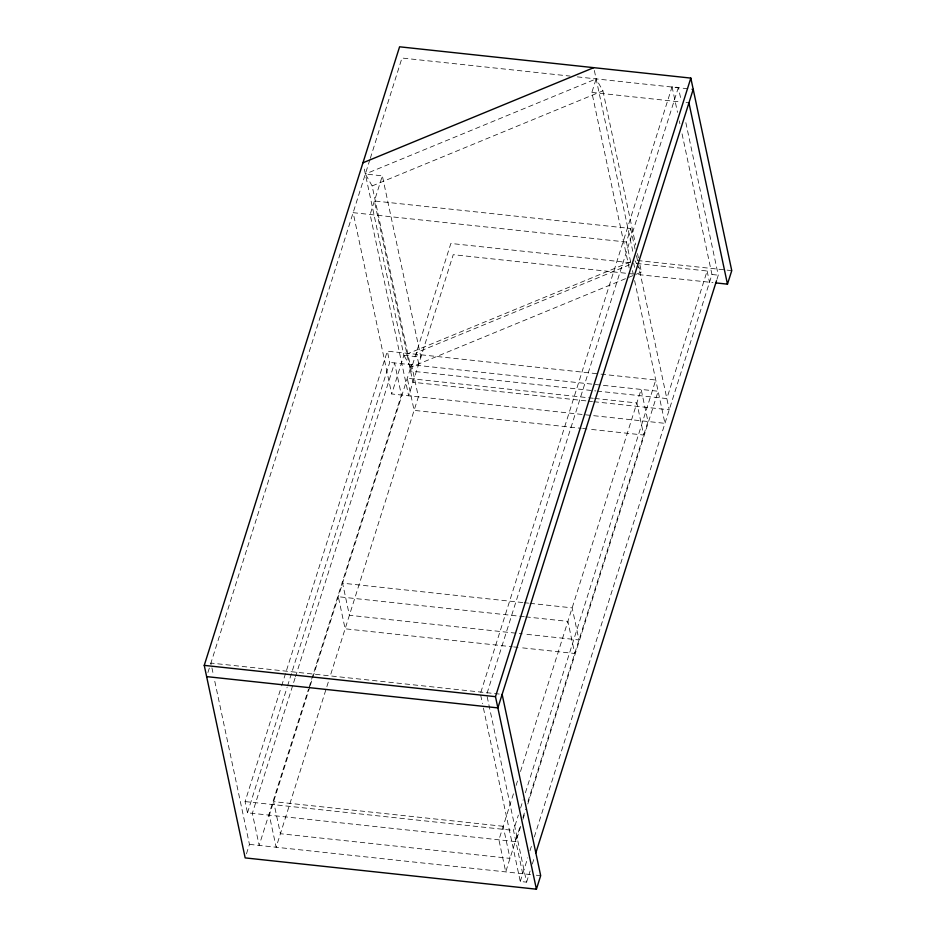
<?xml version="1.0" encoding="UTF-8"?>
<svg xmlns="http://www.w3.org/2000/svg" width="936" height="936" viewBox="0 0 936 936"><rect width="100%" height="100%" fill="white"/><g stroke="black" fill="none" stroke-linecap="round" stroke-linejoin="round"><path stroke-width="0.7" stroke-dasharray="4.68 3.51" d="M207.921 672.551L210.155 665.461M210.6 664.08L369.86 159.728M370.305 158.336L401.977 58.032L570.059 76.085M639.932 264.97L641.441 272.119L410.67 367.24L372.13 185.936L365.356 174.014L382.344 175.839L370.13 214.496L408.669 395.799L453.235 254.686L629.881 273.663M520.744 826.312L515.9 841.651L247.478 812.811L245.092 801.579L281.198 687.235M281.642 685.842L387.328 351.175L597.706 373.78M247.478 812.811L287.118 687.317M287.551 685.912L389.715 362.407L387.328 351.175M295.051 678.073L252.334 813.325L259.155 845.419L308.47 689.247M295.495 676.681L394.571 362.934L401.392 395.015L308.915 687.855M246.46 853.854L249.444 844.377L214.555 680.203M634.608 280.578L664.958 423.341L391.681 393.974L403.896 355.317L363.858 166.994M309.839 686.872L269.322 815.162L276.143 847.244L329.425 678.518M310.272 685.48L411.559 364.759L418.38 396.841L329.87 677.126M629.179 268.012L591.856 92.418L596.138 78.893L365.356 174.014M480.811 692.359L672.06 86.779L678.366 87.457L681.092 100.257M630.665 262.021L626.418 242.038L630.688 228.501L374.412 200.971L412.94 382.274L586.696 400.936M678.366 87.457L486.685 694.43L526.594 882.145L520.276 881.466L482.8 705.124M513.443 793.81L498.911 839.826L505.732 871.919L520.708 824.499M516.087 785.444L518.287 778.471M520.486 771.498L641.148 389.423L647.969 421.516L527.752 802.187M522.721 873.744L513.513 830.419L518.357 815.08M520.556 808.107L523.201 799.742M525.4 792.769L655.75 380.016L599.157 373.944M522.908 817.526L525.552 809.16M522.943 819.339L525.143 812.366M527.787 804.001L658.137 391.248L389.715 362.407M636.55 263.414L707.125 270.995L666.841 398.572L597.343 391.108M520.276 881.466L527.752 857.809M529.952 850.847L532.409 843.067M534.351 836.924L711.957 274.494L682.028 133.708M526.594 882.145L530.104 871.006M532.303 864.057L534.503 857.095M716.953 279.349L718.263 275.172L685.62 121.586M372.13 185.936L602.913 90.815L596.138 78.893M410.67 367.24L403.896 355.317L630.618 261.858M629.624 264.771L416.356 352.673L418.743 363.905M577.301 76.869L691.762 89.166M591.856 92.418L680.25 101.919M686.041 102.539L688.943 102.855M626.418 242.038L353.141 212.671L391.681 393.974M731.753 270.621L634.667 260.196L636.702 263.765M630.384 262.747L450.848 243.454L410.553 371.042L595.893 390.955M711.957 274.494L718.263 275.172M630.396 273.721L712.986 282.602M403.896 355.317L420.884 357.142L382.344 175.839M593.284 398.268L407.289 378.284L414.11 410.377L581.209 428.325M594.734 398.432L636.866 402.96L643.687 435.041L588.475 429.109M588.147 401.099L592.488 401.556M593.939 401.719L669.228 409.804L638.878 267.053M582.66 428.489L587.024 428.957M522.756 602.55L342.576 583.186L349.397 615.28L522.311 633.859M524.207 602.702L528.571 603.17M530.022 603.334L572.165 607.862L578.986 639.943L523.762 634.011M524.3 616.707L338.305 596.723L345.127 628.805L512.226 646.764M525.751 616.859L567.895 621.387L574.716 653.48L519.492 647.548M513.677 646.916L518.041 647.384M499.239 694.056L210.916 663.074L213.338 674.493M245.092 801.579L513.513 830.419M249.444 844.377L530.536 874.575M536.328 875.207L540.68 875.663M637.381 264.958L641.441 272.119M672.06 86.779L677.5 112.367M679.314 120.908L679.91 123.751M707.125 270.995L709.511 282.227M602.913 90.815L635.684 244.986M637.498 253.551L638.41 257.833M630.688 228.501L635.24 249.924M636.457 255.633L637.673 261.343M594.348 70.469L633.157 253.059M633.672 263.098L634.573 267.31M632.49 270.586L633.087 273.441M480.683 695.179L482.496 703.708M503.182 826.289L273.593 801.625L280.414 833.719L510.003 858.382L503.182 826.289"/><path stroke-width="1.4" d="M502.141 694.372L540.68 875.663L536.41 889.2L245.173 857.902L204.247 665.379L399.59 46.8L690.827 78.097L731.753 270.621L727.471 284.158L715.888 282.906M536.41 889.2L495.483 696.665L690.827 78.097M693.213 89.318L497.87 707.897L206.634 676.611M535.825 852.918L716.508 280.741M362.969 162.782L593.752 67.661M204.247 665.379L495.483 696.665M688.943 102.855L727.471 284.158"/></g></svg>
